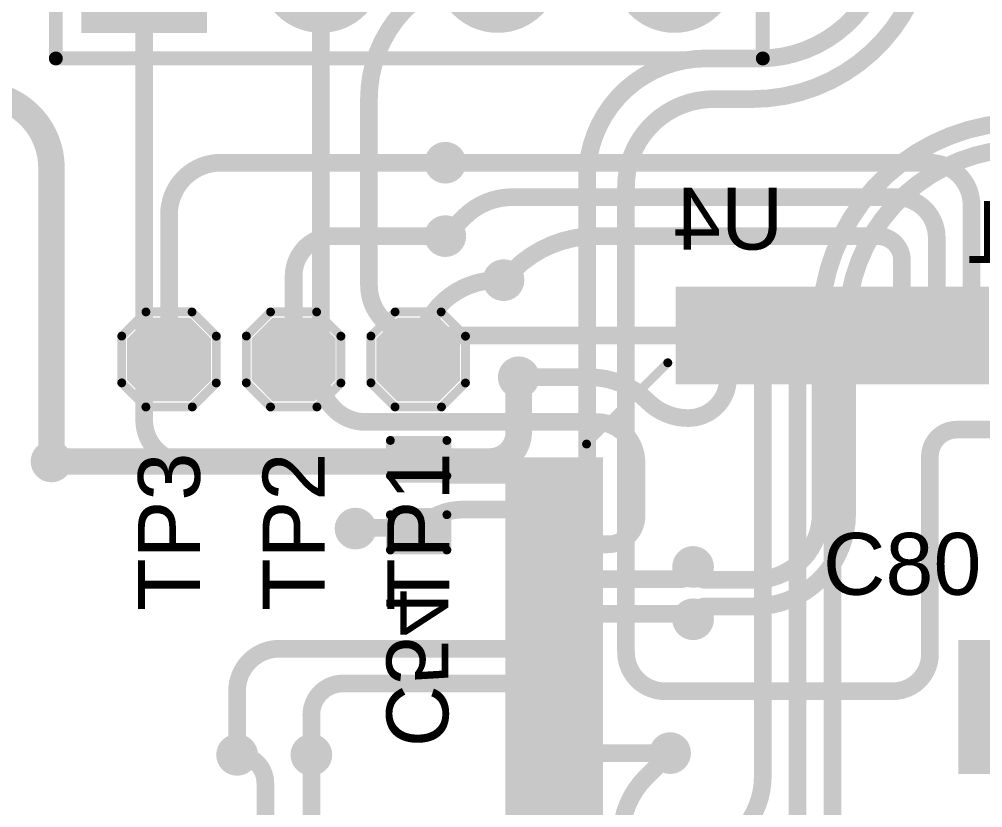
# Model space of a CAD drawing. Header units: inches. Extents: x 0 to 280, y 0 to 81.
# Drawn here: x 111.35 to 125.19, y 58.02 to 69.35 of the extents above; entities that cross this region are included whole.
import ezdxf

# ---------------------------------------------------------------- set-up
doc = ezdxf.new("R2010")
doc.units = ezdxf.units.IN
for name, color, linetype in [('Bottom Layer', 5, 'Continuous'), ('Bottom Overlay', 54, 'Continuous'), ('Bottom Paste', 16, 'Continuous'), ('Bottom Solder', 6, 'Continuous'), ('Multi-Layer', 9, 'Continuous'), ('Pad Holes', 156, 'Continuous'), ('Top Layer', 1, 'Continuous'), ('Top Overlay', 2, 'Continuous'), ('Top Paste', 8, 'Continuous'), ('Top Solder', 216, 'Continuous'), ('Via Holes', 16, 'Continuous')]:
    doc.layers.add(name, color=color, linetype=linetype)
doc.styles.add('Arial', font='', dxfattribs={"height": 0.2})
doc.styles.get('Arial').set_extended_font_data('Arial')

# ---------------------------------------------------------------- blocks, each defined once
blk = doc.blocks.new('64_LQFP__10_10__B_1')
at = {"layer": 'Bottom Layer'}
for points in [[(5.15, 0.9), (6.35, 0.9), (6.35, 0.6), (5.15, 0.6)], [(5.15, 0.4), (6.35, 0.4), (6.35, 0.1), (5.15, 0.1)], [(5.15, -0.1), (6.35, -0.1), (6.35, -0.4), (5.15, -0.4)], [(5.15, -0.6), (6.35, -0.6), (6.35, -0.9), (5.15, -0.9)], [(5.15, -1.1), (6.35, -1.1), (6.35, -1.4), (5.15, -1.4)], [(5.15, -1.6), (6.35, -1.6), (6.35, -1.9), (5.15, -1.9)], [(5.15, -2.1), (6.35, -2.1), (6.35, -2.4), (5.15, -2.4)], [(5.15, -2.6), (6.35, -2.6), (6.35, -2.9), (5.15, -2.9)], [(5.15, -3.1), (6.35, -3.1), (6.35, -3.4), (5.15, -3.4)], [(5.15, -3.6), (6.35, -3.6), (6.35, -3.9), (5.15, -3.9)], [(-0.4, -6.35), (-0.4, -5.15), (-0.1, -5.15), (-0.1, -6.35)], [(0.1, -6.35), (0.1, -5.15), (0.4, -5.15), (0.4, -6.35)], [(0.6, -6.35), (0.6, -5.15), (0.9, -5.15), (0.9, -6.35)], [(1.1, -6.35), (1.1, -5.15), (1.4, -5.15), (1.4, -6.35)], [(1.6, -6.35), (1.6, -5.15), (1.9, -5.15), (1.9, -6.35)], [(2.1, -6.35), (2.1, -5.15), (2.4, -5.15), (2.4, -6.35)], [(2.6, -6.35), (2.6, -5.15), (2.9, -5.15), (2.9, -6.35)], [(3.1, -6.35), (3.1, -5.15), (3.4, -5.15), (3.4, -6.35)], [(3.6, -6.35), (3.6, -5.15), (3.9, -5.15), (3.9, -6.35)]]:
    blk.add_hatch(color=5, dxfattribs=at).paths.add_polyline_path(points)
at = {"layer": 'Bottom Paste'}
for points in [[(5.15, 0.9), (6.35, 0.9), (6.35, 0.6), (5.15, 0.6)], [(5.15, 0.4), (6.35, 0.4), (6.35, 0.1), (5.15, 0.1)], [(5.15, -0.1), (6.35, -0.1), (6.35, -0.4), (5.15, -0.4)], [(5.15, -0.6), (6.35, -0.6), (6.35, -0.9), (5.15, -0.9)], [(5.15, -1.1), (6.35, -1.1), (6.35, -1.4), (5.15, -1.4)], [(5.15, -1.6), (6.35, -1.6), (6.35, -1.9), (5.15, -1.9)], [(5.15, -2.1), (6.35, -2.1), (6.35, -2.4), (5.15, -2.4)], [(5.15, -2.6), (6.35, -2.6), (6.35, -2.9), (5.15, -2.9)], [(5.15, -3.1), (6.35, -3.1), (6.35, -3.4), (5.15, -3.4)], [(5.15, -3.6), (6.35, -3.6), (6.35, -3.9), (5.15, -3.9)], [(-0.4, -6.35), (-0.4, -5.15), (-0.1, -5.15), (-0.1, -6.35)], [(0.1, -6.35), (0.1, -5.15), (0.4, -5.15), (0.4, -6.35)], [(0.6, -6.35), (0.6, -5.15), (0.9, -5.15), (0.9, -6.35)], [(1.1, -6.35), (1.1, -5.15), (1.4, -5.15), (1.4, -6.35)], [(1.6, -6.35), (1.6, -5.15), (1.9, -5.15), (1.9, -6.35)], [(2.1, -6.35), (2.1, -5.15), (2.4, -5.15), (2.4, -6.35)], [(2.6, -6.35), (2.6, -5.15), (2.9, -5.15), (2.9, -6.35)], [(3.1, -6.35), (3.1, -5.15), (3.4, -5.15), (3.4, -6.35)], [(3.6, -6.35), (3.6, -5.15), (3.9, -5.15), (3.9, -6.35)]]:
    blk.add_hatch(color=16, dxfattribs=at).paths.add_polyline_path(points)
at = {"layer": 'Bottom Solder'}
for points in [[(5.048, 1.502), (6.452, 1.502), (6.452, 0.998), (5.048, 0.998)], [(5.048, 1.002), (6.452, 1.002), (6.452, 0.498), (5.048, 0.498)], [(5.048, 0.502), (6.452, 0.502), (6.452, -0.002), (5.048, -0.002)], [(5.048, 0.002), (6.452, 0.002), (6.452, -0.502), (5.048, -0.502)], [(5.048, -0.498), (6.452, -0.498), (6.452, -1.002), (5.048, -1.002)], [(5.048, -0.998), (6.452, -0.998), (6.452, -1.502), (5.048, -1.502)], [(5.048, -1.498), (6.452, -1.498), (6.452, -2.002), (5.048, -2.002)], [(5.048, -1.998), (6.452, -1.998), (6.452, -2.502), (5.048, -2.502)], [(5.048, -2.498), (6.452, -2.498), (6.452, -3.002), (5.048, -3.002)], [(5.048, -2.998), (6.452, -2.998), (6.452, -3.502), (5.048, -3.502)], [(5.048, -3.498), (6.452, -3.498), (6.452, -4.002), (5.048, -4.002)], [(-0.502, -6.452), (-0.502, -5.048), (0.002, -5.048), (0.002, -6.452)], [(-0.002, -6.452), (-0.002, -5.048), (0.502, -5.048), (0.502, -6.452)], [(0.498, -6.452), (0.498, -5.048), (1.002, -5.048), (1.002, -6.452)], [(0.998, -6.452), (0.998, -5.048), (1.502, -5.048), (1.502, -6.452)], [(1.498, -6.452), (1.498, -5.048), (2.002, -5.048), (2.002, -6.452)], [(1.998, -6.452), (1.998, -5.048), (2.502, -5.048), (2.502, -6.452)], [(2.498, -6.452), (2.498, -5.048), (3.002, -5.048), (3.002, -6.452)], [(2.998, -6.452), (2.998, -5.048), (3.502, -5.048), (3.502, -6.452)], [(3.498, -6.452), (3.498, -5.048), (4.002, -5.048), (4.002, -6.452)]]:
    blk.add_hatch(color=6, dxfattribs=at).paths.add_polyline_path(points)
at = {"layer": 'Bottom Overlay', "const_width": 0.127}
blk.add_lwpolyline([(5.283, -4.191), (4.115, -5.359)], dxfattribs=at)
at = {"layer": 'Bottom Overlay', "const_width": 0.0635}
for points in [[(5.251, -4.191, 1), (5.315, -4.191, 1)], [(4.083, -5.359, 1), (4.147, -5.359, 1)]]:
    blk.add_lwpolyline(points, format="xyb", close=True, dxfattribs=at)
blk = doc.blocks.new('T____________0_5___2')
at = {"layer": 'Top Layer'}
blk.add_hatch(color=1, dxfattribs=at).paths.add_polyline_path([(0.25, 0.5), (-0.25, 0.5), (-0.5, 0.25), (-0.5, -0.25), (-0.25, -0.5), (0.25, -0.5), (0.5, -0.25), (0.5, 0.25)])
at = {"layer": 'Top Paste'}
blk.add_hatch(color=8, dxfattribs=at).paths.add_polyline_path([(0.25, 0.5), (-0.25, 0.5), (-0.5, 0.25), (-0.5, -0.25), (-0.25, -0.5), (0.25, -0.5), (0.5, -0.25), (0.5, 0.25)])
at = {"layer": 'Top Solder'}
blk.add_hatch(color=216, dxfattribs=at).paths.add_polyline_path([(0.301, 0.602), (-0.301, 0.602), (-0.602, 0.301), (-0.602, -0.301), (-0.301, -0.602), (0.301, -0.602), (0.602, -0.301), (0.602, 0.301)])
at = {"layer": 'Top Overlay', "const_width": 0.127}
for points in [[(-0.336, 0.68), (-0.682, 0.333)], [(-0.336, 0.68), (0.336, 0.68)], [(0.336, 0.68), (0.684, 0.332)], [(-0.682, 0.333), (-0.682, -0.334)], [(0.684, 0.332), (0.684, -0.33)], [(-0.682, -0.334), (-0.337, -0.679)], [(0.684, -0.33), (0.335, -0.679)], [(-0.337, -0.679), (0.335, -0.679)]]:
    blk.add_lwpolyline(points, dxfattribs=at)
at = {"layer": 'Top Overlay', "const_width": 0.0635}
for points in [[(-0.367, 0.68, 1), (-0.304, 0.68, 1)], [(-0.367, 0.68, 1), (-0.304, 0.68, 1)], [(0.305, 0.68, 1), (0.368, 0.68, 1)], [(0.305, 0.68, 1), (0.368, 0.68, 1)], [(-0.714, 0.333, 1), (-0.65, 0.333, 1)], [(-0.714, 0.333, 1), (-0.65, 0.333, 1)], [(0.652, 0.332, 1), (0.715, 0.332, 1)], [(0.652, 0.332, 1), (0.715, 0.332, 1)], [(-0.714, -0.334, 1), (-0.65, -0.334, 1)], [(-0.714, -0.334, 1), (-0.65, -0.334, 1)], [(0.652, -0.33, 1), (0.715, -0.33, 1)], [(0.652, -0.33, 1), (0.715, -0.33, 1)], [(-0.369, -0.679, 1), (-0.306, -0.679, 1)], [(-0.369, -0.679, 1), (-0.306, -0.679, 1)], [(0.303, -0.679, 1), (0.367, -0.679, 1)], [(0.303, -0.679, 1), (0.367, -0.679, 1)]]:
    blk.add_lwpolyline(points, format="xyb", close=True, dxfattribs=at)
blk = doc.blocks.new('T____________0_5___3')
at = {"layer": 'Top Layer'}
blk.add_hatch(color=1, dxfattribs=at).paths.add_polyline_path([(0.25, 0.5), (-0.25, 0.5), (-0.5, 0.25), (-0.5, -0.25), (-0.25, -0.5), (0.25, -0.5), (0.5, -0.25), (0.5, 0.25)])
at = {"layer": 'Top Paste'}
blk.add_hatch(color=8, dxfattribs=at).paths.add_polyline_path([(0.25, 0.5), (-0.25, 0.5), (-0.5, 0.25), (-0.5, -0.25), (-0.25, -0.5), (0.25, -0.5), (0.5, -0.25), (0.5, 0.25)])
at = {"layer": 'Top Solder'}
blk.add_hatch(color=216, dxfattribs=at).paths.add_polyline_path([(0.301, 0.602), (-0.301, 0.602), (-0.602, 0.301), (-0.602, -0.301), (-0.301, -0.602), (0.301, -0.602), (0.602, -0.301), (0.602, 0.301)])
at = {"layer": 'Top Overlay', "const_width": 0.127}
for points in [[(-0.336, 0.68), (-0.682, 0.333)], [(-0.336, 0.68), (0.336, 0.68)], [(0.336, 0.68), (0.684, 0.332)], [(-0.682, 0.333), (-0.682, -0.334)], [(0.684, 0.332), (0.684, -0.33)], [(-0.682, -0.334), (-0.337, -0.679)], [(0.684, -0.33), (0.335, -0.679)], [(-0.337, -0.679), (0.335, -0.679)]]:
    blk.add_lwpolyline(points, dxfattribs=at)
at = {"layer": 'Top Overlay', "const_width": 0.0635}
for points in [[(-0.367, 0.68, 1), (-0.304, 0.68, 1)], [(-0.367, 0.68, 1), (-0.304, 0.68, 1)], [(0.305, 0.68, 1), (0.368, 0.68, 1)], [(0.305, 0.68, 1), (0.368, 0.68, 1)], [(-0.714, 0.333, 1), (-0.65, 0.333, 1)], [(-0.714, 0.333, 1), (-0.65, 0.333, 1)], [(0.652, 0.332, 1), (0.715, 0.332, 1)], [(0.652, 0.332, 1), (0.715, 0.332, 1)], [(-0.714, -0.334, 1), (-0.65, -0.334, 1)], [(-0.714, -0.334, 1), (-0.65, -0.334, 1)], [(0.652, -0.33, 1), (0.715, -0.33, 1)], [(0.652, -0.33, 1), (0.715, -0.33, 1)], [(-0.369, -0.679, 1), (-0.306, -0.679, 1)], [(-0.369, -0.679, 1), (-0.306, -0.679, 1)], [(0.303, -0.679, 1), (0.367, -0.679, 1)], [(0.303, -0.679, 1), (0.367, -0.679, 1)]]:
    blk.add_lwpolyline(points, format="xyb", close=True, dxfattribs=at)
blk = doc.blocks.new('T____________0_5___4')
at = {"layer": 'Top Layer'}
blk.add_hatch(color=1, dxfattribs=at).paths.add_polyline_path([(0.25, 0.5), (-0.25, 0.5), (-0.5, 0.25), (-0.5, -0.25), (-0.25, -0.5), (0.25, -0.5), (0.5, -0.25), (0.5, 0.25)])
at = {"layer": 'Top Paste'}
blk.add_hatch(color=8, dxfattribs=at).paths.add_polyline_path([(0.25, 0.5), (-0.25, 0.5), (-0.5, 0.25), (-0.5, -0.25), (-0.25, -0.5), (0.25, -0.5), (0.5, -0.25), (0.5, 0.25)])
at = {"layer": 'Top Solder'}
blk.add_hatch(color=216, dxfattribs=at).paths.add_polyline_path([(0.301, 0.602), (-0.301, 0.602), (-0.602, 0.301), (-0.602, -0.301), (-0.301, -0.602), (0.301, -0.602), (0.602, -0.301), (0.602, 0.301)])
at = {"layer": 'Top Overlay', "const_width": 0.127}
for points in [[(-0.336, 0.68), (-0.682, 0.333)], [(-0.336, 0.68), (0.336, 0.68)], [(0.336, 0.68), (0.684, 0.332)], [(-0.682, 0.333), (-0.682, -0.334)], [(0.684, 0.332), (0.684, -0.33)], [(-0.682, -0.334), (-0.337, -0.679)], [(0.684, -0.33), (0.335, -0.679)], [(-0.337, -0.679), (0.335, -0.679)]]:
    blk.add_lwpolyline(points, dxfattribs=at)
at = {"layer": 'Top Overlay', "const_width": 0.0635}
for points in [[(-0.367, 0.68, 1), (-0.304, 0.68, 1)], [(-0.367, 0.68, 1), (-0.304, 0.68, 1)], [(0.305, 0.68, 1), (0.368, 0.68, 1)], [(0.305, 0.68, 1), (0.368, 0.68, 1)], [(-0.714, 0.333, 1), (-0.65, 0.333, 1)], [(-0.714, 0.333, 1), (-0.65, 0.333, 1)], [(0.652, 0.332, 1), (0.715, 0.332, 1)], [(0.652, 0.332, 1), (0.715, 0.332, 1)], [(-0.714, -0.334, 1), (-0.65, -0.334, 1)], [(-0.714, -0.334, 1), (-0.65, -0.334, 1)], [(0.652, -0.33, 1), (0.715, -0.33, 1)], [(0.652, -0.33, 1), (0.715, -0.33, 1)], [(-0.369, -0.679, 1), (-0.306, -0.679, 1)], [(-0.369, -0.679, 1), (-0.306, -0.679, 1)], [(0.303, -0.679, 1), (0.367, -0.679, 1)], [(0.303, -0.679, 1), (0.367, -0.679, 1)]]:
    blk.add_lwpolyline(points, format="xyb", close=True, dxfattribs=at)
blk = doc.blocks.new('B3U_1000P_46')
at = {"layer": 'Top Layer'}
for points in [[(-2.11, 0.86), (-1.29, 0.86), (-1.29, -0.86), (-2.11, -0.86)], [(1.29, 0.86), (2.11, 0.86), (2.11, -0.86), (1.29, -0.86)]]:
    blk.add_hatch(color=1, dxfattribs=at).paths.add_polyline_path(points)
at = {"layer": 'Top Paste'}
for points in [[(-2.11, 0.86), (-1.29, 0.86), (-1.29, -0.86), (-2.11, -0.86)], [(1.29, 0.86), (2.11, 0.86), (2.11, -0.86), (1.29, -0.86)]]:
    blk.add_hatch(color=8, dxfattribs=at).paths.add_polyline_path(points)
at = {"layer": 'Top Solder'}
for points in [[(-2.212, 0.962), (-1.188, 0.962), (-1.188, -0.962), (-2.212, -0.962)], [(1.188, 0.962), (2.212, 0.962), (2.212, -0.962), (1.188, -0.962)]]:
    blk.add_hatch(color=216, dxfattribs=at).paths.add_polyline_path(points)
at = {"layer": 'Top Overlay', "const_width": 0.127}
for points in [[(-1.575, 1.016), (-1.575, 1.295)], [(-1.575, 1.295), (1.575, 1.295)], [(1.575, 1.016), (1.575, 1.295)], [(-1.575, -1.295), (-1.575, -1.016)], [(1.575, -1.295), (1.575, -1.016)], [(-1.575, -1.295), (1.575, -1.295)]]:
    blk.add_lwpolyline(points, dxfattribs=at)
at = {"layer": 'Top Overlay'}
for points, const_width in [([(-1.607, 1.295, 1), (-1.543, 1.295, 1)], 0.0635), ([(-1.607, 1.295, 1), (-1.543, 1.295, 1)], 0.0635), ([(1.543, 1.295, 1), (1.607, 1.295, 1)], 0.0635), ([(1.543, 1.295, 1), (1.607, 1.295, 1)], 0.0635), ([(-1.607, 1.016, 1), (-1.543, 1.016, 1)], 0.0635), ([(1.543, 1.016, 1), (1.607, 1.016, 1)], 0.0635), ([(0.641, 0, 1), (-0.641, 0, 1)], 0.254), ([(-0.705, 0, 1), (-0.578, 0, 1)], 0.127), ([(0.578, 0, 1), (0.705, 0, 1)], 0.127), ([(-1.607, -1.016, 1), (-1.543, -1.016, 1)], 0.0635), ([(1.543, -1.016, 1), (1.607, -1.016, 1)], 0.0635), ([(-1.607, -1.295, 1), (-1.543, -1.295, 1)], 0.0635), ([(-1.607, -1.295, 1), (-1.543, -1.295, 1)], 0.0635), ([(1.543, -1.295, 1), (1.607, -1.295, 1)], 0.0635), ([(1.543, -1.295, 1), (1.607, -1.295, 1)], 0.0635)]:
    blk.add_lwpolyline(points, format="xyb", close=True, dxfattribs=dict(at, const_width=const_width))
blk = doc.blocks.new('HDR1X4__115')
at = {"layer": 'Bottom Layer'}
blk.add_hatch(color=5, dxfattribs=at).paths.add_polyline_path([(-0.8, 0.8), (0.8, 0.8), (0.8, -0.8), (-0.8, -0.8)])
h = blk.add_hatch(color=5, dxfattribs=at)
edge = h.paths.add_edge_path()
edge.add_arc((2.54, 0), 0.8, 0, 360)
h = blk.add_hatch(color=5, dxfattribs=at)
edge = h.paths.add_edge_path()
edge.add_arc((5.08, 0), 0.8, 0, 360)
h = blk.add_hatch(color=5, dxfattribs=at)
edge = h.paths.add_edge_path()
edge.add_arc((7.62, 0), 0.8, 0, 360)
at = {"layer": 'Bottom Solder'}
blk.add_hatch(color=6, dxfattribs=at).paths.add_polyline_path([(-0.902, 0.902), (0.902, 0.902), (0.902, -0.902), (-0.902, -0.902)])
h = blk.add_hatch(color=6, dxfattribs=at)
edge = h.paths.add_edge_path()
edge.add_arc((2.54, 0), 0.902, 0, 360)
h = blk.add_hatch(color=6, dxfattribs=at)
edge = h.paths.add_edge_path()
edge.add_arc((5.08, 0), 0.902, 0, 360)
h = blk.add_hatch(color=6, dxfattribs=at)
edge = h.paths.add_edge_path()
edge.add_arc((7.62, 0), 0.902, 0, 360)
at = {"layer": 'Multi-Layer'}
blk.add_hatch(color=9, dxfattribs=at).paths.add_polyline_path([(-0.8, 0.8), (0.8, 0.8), (0.8, -0.8), (-0.8, -0.8)])
h = blk.add_hatch(color=9, dxfattribs=at)
edge = h.paths.add_edge_path()
edge.add_arc((2.54, 0), 0.8, 0, 360)
h = blk.add_hatch(color=9, dxfattribs=at)
edge = h.paths.add_edge_path()
edge.add_arc((5.08, 0), 0.8, 0, 360)
h = blk.add_hatch(color=9, dxfattribs=at)
edge = h.paths.add_edge_path()
edge.add_arc((7.62, 0), 0.8, 0, 360)
at = {"layer": 'Pad Holes'}
h = blk.add_hatch(color=7, dxfattribs=at)
edge = h.paths.add_edge_path()
edge.add_arc((0, 0), 0.475, 0, 360)
h = blk.add_hatch(color=7, dxfattribs=at)
edge = h.paths.add_edge_path()
edge.add_arc((2.54, 0), 0.475, 0, 360)
h = blk.add_hatch(color=7, dxfattribs=at)
edge = h.paths.add_edge_path()
edge.add_arc((5.08, 0), 0.475, 0, 360)
h = blk.add_hatch(color=7, dxfattribs=at)
edge = h.paths.add_edge_path()
edge.add_arc((7.62, 0), 0.475, 0, 360)
at = {"layer": 'Top Layer'}
blk.add_hatch(color=1, dxfattribs=at).paths.add_polyline_path([(-0.8, 0.8), (0.8, 0.8), (0.8, -0.8), (-0.8, -0.8)])
h = blk.add_hatch(color=1, dxfattribs=at)
edge = h.paths.add_edge_path()
edge.add_arc((2.54, 0), 0.8, 0, 360)
h = blk.add_hatch(color=1, dxfattribs=at)
edge = h.paths.add_edge_path()
edge.add_arc((5.08, 0), 0.8, 0, 360)
h = blk.add_hatch(color=1, dxfattribs=at)
edge = h.paths.add_edge_path()
edge.add_arc((7.62, 0), 0.8, 0, 360)
at = {"layer": 'Top Solder'}
blk.add_hatch(color=216, dxfattribs=at).paths.add_polyline_path([(-0.902, 0.902), (0.902, 0.902), (0.902, -0.902), (-0.902, -0.902)])
h = blk.add_hatch(color=216, dxfattribs=at)
edge = h.paths.add_edge_path()
edge.add_arc((2.54, 0), 0.902, 0, 360)
h = blk.add_hatch(color=216, dxfattribs=at)
edge = h.paths.add_edge_path()
edge.add_arc((5.08, 0), 0.902, 0, 360)
h = blk.add_hatch(color=216, dxfattribs=at)
edge = h.paths.add_edge_path()
edge.add_arc((7.62, 0), 0.902, 0, 360)
at = {"layer": 'Top Overlay', "const_width": 0.2}
for points in [[(-1.27, 1.27), (8.89, 1.27)], [(-1.27, -1.27), (-1.27, 1.27)], [(8.89, -1.27), (8.89, 1.27)], [(-1.27, -1.27), (8.89, -1.27)]]:
    blk.add_lwpolyline(points, dxfattribs=at)
at = {"layer": 'Top Overlay', "const_width": 0.1}
for points in [[(-1.32, 1.27, 1), (-1.22, 1.27, 1)], [(-1.32, 1.27, 1), (-1.22, 1.27, 1)], [(8.84, 1.27, 1), (8.94, 1.27, 1)], [(8.84, 1.27, 1), (8.94, 1.27, 1)], [(-1.32, -1.27, 1), (-1.22, -1.27, 1)], [(-1.32, -1.27, 1), (-1.22, -1.27, 1)], [(8.84, -1.27, 1), (8.94, -1.27, 1)], [(8.84, -1.27, 1), (8.94, -1.27, 1)]]:
    blk.add_lwpolyline(points, format="xyb", close=True, dxfattribs=at)
blk = doc.blocks.new('____0402_B_123')
at = {"layer": 'Bottom Layer'}
for points in [[(-0.241, 0.318), (-0.241, -0.318), (-0.699, -0.318), (-0.699, 0.318)], [(0.699, 0.318), (0.699, -0.318), (0.241, -0.318), (0.241, 0.318)]]:
    blk.add_hatch(color=5, dxfattribs=at).paths.add_polyline_path(points)
at = {"layer": 'Bottom Paste'}
for points in [[(-0.241, 0.318), (-0.241, -0.318), (-0.699, -0.318), (-0.699, 0.318)], [(0.699, 0.318), (0.699, -0.318), (0.241, -0.318), (0.241, 0.318)]]:
    blk.add_hatch(color=16, dxfattribs=at).paths.add_polyline_path(points)
at = {"layer": 'Bottom Solder'}
for points in [[(-0.181, 0.377), (-0.181, -0.377), (-0.758, -0.377), (-0.758, 0.377)], [(0.758, 0.377), (0.758, -0.377), (0.181, -0.377), (0.181, 0.377)]]:
    blk.add_hatch(color=6, dxfattribs=at).paths.add_polyline_path(points)
at = {"layer": 'Bottom Overlay', "const_width": 0.127}
for points in [[(-0.787, -0.406), (-0.787, 0.406)], [(-0.279, 0.406), (-0.787, 0.406)], [(0.787, 0.406), (0.279, 0.406)], [(0.787, -0.406), (0.787, 0.406)], [(-0.279, -0.406), (-0.787, -0.406)], [(0.787, -0.406), (0.279, -0.406)]]:
    blk.add_lwpolyline(points, dxfattribs=at)
at = {"layer": 'Bottom Overlay', "const_width": 0.0635}
for points in [[(-0.819, 0.406, 1), (-0.756, 0.406, 1)], [(-0.819, 0.406, 1), (-0.756, 0.406, 1)], [(-0.311, 0.406, 1), (-0.248, 0.406, 1)], [(0.248, 0.406, 1), (0.311, 0.406, 1)], [(0.756, 0.406, 1), (0.819, 0.406, 1)], [(0.756, 0.406, 1), (0.819, 0.406, 1)], [(-0.819, -0.406, 1), (-0.756, -0.406, 1)], [(-0.819, -0.406, 1), (-0.756, -0.406, 1)], [(-0.311, -0.406, 1), (-0.248, -0.406, 1)], [(0.248, -0.406, 1), (0.311, -0.406, 1)], [(0.756, -0.406, 1), (0.819, -0.406, 1)], [(0.756, -0.406, 1), (0.819, -0.406, 1)]]:
    blk.add_lwpolyline(points, format="xyb", close=True, dxfattribs=at)

msp = doc.modelspace()

# ---------------------------------------------------------------- hatches: boundary and pattern name
at = {"layer": 'Bottom Layer'}
h = msp.add_hatch(color=5, dxfattribs=at)
edge = h.paths.add_edge_path()
edge.add_arc((117.47, 67.285), 0.3, 0, 360)
h = msp.add_hatch(color=5, dxfattribs=at)
edge = h.paths.add_edge_path()
edge.add_arc((117.47, 66.23), 0.3, 0, 360)
h = msp.add_hatch(color=5, dxfattribs=at)
edge = h.paths.add_edge_path()
edge.add_arc((118.307, 65.597), 0.3, 0, 360)
h = msp.add_hatch(color=5, dxfattribs=at)
edge = h.paths.add_edge_path()
edge.add_arc((118.525, 64.201), 0.3, 0, 360)
h = msp.add_hatch(color=5, dxfattribs=at)
edge = h.paths.add_edge_path()
edge.add_arc((111.811, 62.992), 0.3, 0, 360)
h = msp.add_hatch(color=5, dxfattribs=at)
edge = h.paths.add_edge_path()
edge.add_arc((116.18, 62.027), 0.3, 0, 360)
h = msp.add_hatch(color=5, dxfattribs=at)
edge = h.paths.add_edge_path()
edge.add_arc((121.031, 61.476), 0.3, 0, 360)
h = msp.add_hatch(color=5, dxfattribs=at)
edge = h.paths.add_edge_path()
edge.add_arc((121.031, 60.724), 0.3, 0, 360)
h = msp.add_hatch(color=5, dxfattribs=at)
edge = h.paths.add_edge_path()
edge.add_arc((114.478, 58.776), 0.3, 0, 360)
h = msp.add_hatch(color=5, dxfattribs=at)
edge = h.paths.add_edge_path()
edge.add_arc((115.545, 58.776), 0.3, 0, 360)
h = msp.add_hatch(color=5, dxfattribs=at)
edge = h.paths.add_edge_path()
edge.add_arc((120.701, 58.801), 0.3, 0, 360)
at = {"layer": 'Top Layer'}
h = msp.add_hatch(color=1, dxfattribs=at)
edge = h.paths.add_edge_path()
edge.add_arc((117.47, 67.285), 0.3, 0, 360)
h = msp.add_hatch(color=1, dxfattribs=at)
edge = h.paths.add_edge_path()
edge.add_arc((117.47, 66.23), 0.3, 0, 360)
h = msp.add_hatch(color=1, dxfattribs=at)
edge = h.paths.add_edge_path()
edge.add_arc((118.307, 65.597), 0.3, 0, 360)
h = msp.add_hatch(color=1, dxfattribs=at)
edge = h.paths.add_edge_path()
edge.add_arc((118.525, 64.201), 0.3, 0, 360)
h = msp.add_hatch(color=1, dxfattribs=at)
edge = h.paths.add_edge_path()
edge.add_arc((111.811, 62.992), 0.3, 0, 360)
h = msp.add_hatch(color=1, dxfattribs=at)
edge = h.paths.add_edge_path()
edge.add_arc((116.18, 62.027), 0.3, 0, 360)
h = msp.add_hatch(color=1, dxfattribs=at)
edge = h.paths.add_edge_path()
edge.add_arc((121.031, 61.476), 0.3, 0, 360)
h = msp.add_hatch(color=1, dxfattribs=at)
edge = h.paths.add_edge_path()
edge.add_arc((121.031, 60.724), 0.3, 0, 360)
h = msp.add_hatch(color=1, dxfattribs=at)
edge = h.paths.add_edge_path()
edge.add_arc((114.478, 58.776), 0.3, 0, 360)
h = msp.add_hatch(color=1, dxfattribs=at)
edge = h.paths.add_edge_path()
edge.add_arc((115.545, 58.776), 0.3, 0, 360)
h = msp.add_hatch(color=1, dxfattribs=at)
edge = h.paths.add_edge_path()
edge.add_arc((120.701, 58.801), 0.3, 0, 360)
at = {"layer": 'Via Holes'}
h = msp.add_hatch(color=7, dxfattribs=at)
edge = h.paths.add_edge_path()
edge.add_arc((117.47, 67.285), 0.15, 0, 360)
h = msp.add_hatch(color=7, dxfattribs=at)
edge = h.paths.add_edge_path()
edge.add_arc((117.47, 66.23), 0.15, 0, 360)
h = msp.add_hatch(color=7, dxfattribs=at)
edge = h.paths.add_edge_path()
edge.add_arc((118.307, 65.597), 0.15, 0, 360)
h = msp.add_hatch(color=7, dxfattribs=at)
edge = h.paths.add_edge_path()
edge.add_arc((118.525, 64.201), 0.15, 0, 360)
h = msp.add_hatch(color=7, dxfattribs=at)
edge = h.paths.add_edge_path()
edge.add_arc((111.811, 62.992), 0.15, 0, 360)
h = msp.add_hatch(color=7, dxfattribs=at)
edge = h.paths.add_edge_path()
edge.add_arc((116.18, 62.027), 0.15, 0, 360)
h = msp.add_hatch(color=7, dxfattribs=at)
edge = h.paths.add_edge_path()
edge.add_arc((121.031, 61.476), 0.15, 0, 360)
h = msp.add_hatch(color=7, dxfattribs=at)
edge = h.paths.add_edge_path()
edge.add_arc((121.031, 60.724), 0.15, 0, 360)
h = msp.add_hatch(color=7, dxfattribs=at)
edge = h.paths.add_edge_path()
edge.add_arc((114.478, 58.776), 0.15, 0, 360)
h = msp.add_hatch(color=7, dxfattribs=at)
edge = h.paths.add_edge_path()
edge.add_arc((115.545, 58.776), 0.15, 0, 360)
h = msp.add_hatch(color=7, dxfattribs=at)
edge = h.paths.add_edge_path()
edge.add_arc((120.701, 58.801), 0.15, 0, 360)

# ---------------------------------------------------------------- linework, layer by layer
at = {"layer": 'Bottom Layer'}
for points, const_width in [([(113.143, 63.586), (113.143, 70.053)], 0.254), ([(115.683, 64.201), (115.683, 70.053)], 0.254), ([(116.373, 65.528), (116.373, 68.203)], 0.254), ([(111.811, 62.992), (111.811, 67.208)], 0.381), ([(117.47, 67.285), (124.421, 67.285)], 0.254), ([(118.433, 66.79), (123.948, 66.79)], 0.254), ([(125.033, 64.801), (125.033, 66.673)], 0.254), ([(117.47, 66.23), (117.744, 66.505)], 0.254), ([(119.633, 66.23), (123.683, 66.23)], 0.254), ([(124.533, 64.801), (124.533, 66.205)], 0.254), ([(124.033, 64.801), (124.033, 65.881)], 0.254), ([(118.307, 65.597), (118.452, 65.741)], 0.254), ([(117.1, 64.801), (120.763, 64.801)], 0.254), ([(120.763, 64.801), (120.898, 64.801)], 0.254), ([(120.898, 64.801), (121.033, 64.801)], 0.254), ([(121.533, 64.186), (121.533, 64.801)], 0.254), ([(122.033, 58.467), (122.033, 64.801)], 0.254), ([(122.533, 57.301), (122.533, 64.801)], 0.254), ([(123.033, 56.301), (123.033, 64.801)], 0.254), ([(118.525, 64.201), (119.549, 64.201)], 0.254), ([(120.375, 63.859), (120.376, 63.858)], 0.254), ([(120.376, 63.858), (120.377, 63.857)], 0.254), ([(120.962, 63.615), (120.963, 63.615)], 0.254), ([(116.325, 63.559), (119.635, 63.559)], 0.254), ([(113.753, 62.976), (117.087, 62.976)], 0.254), ([(120.218, 62.21), (120.218, 62.976)], 0.254), ([(117.507, 62.801), (119.033, 62.801)], 0.254), ([(117.728, 62.301), (119.033, 62.301)], 0.254), ([(116.18, 62.027), (116.18, 62.036)], 0.254), ([(116.18, 62.036), (117.087, 62.036)], 0.254), ([(119.033, 61.801), (119.81, 61.801)], 0.254), ([(119.033, 61.301), (120.856, 61.301)], 0.254), ([(119.033, 60.801), (120.953, 60.801)], 0.254), ([(115.086, 60.301), (119.033, 60.301)], 0.254), ([(114.478, 58.776), (114.478, 59.693)], 0.254), ([(115.998, 59.801), (119.033, 59.801)], 0.254), ([(115.545, 58.776), (115.545, 59.348)], 0.254), ([(119.033, 58.801), (120.701, 58.801)], 0.254), ([(120.701, 58.801), (120.701, 58.801)], 0.254)]:
    msp.add_lwpolyline(points, dxfattribs=dict(at, const_width=const_width))
for points, const_width in [([(116.373, 68.203, -0.414214), (118.223, 70.053)], 0.254), ([(110.744, 68.275, -0.414214), (111.811, 67.208)], 0.381), ([(124.421, 67.285, -0.414214), (125.033, 66.673)], 0.254), ([(117.744, 66.505, -0.198912), (118.433, 66.79)], 0.254), ([(123.948, 66.79, -0.414214), (124.533, 66.205)], 0.254), ([(118.452, 65.741, -0.198912), (119.633, 66.23)], 0.254), ([(123.683, 66.23, -0.414214), (124.033, 65.881)], 0.254), ([(117.1, 64.801, -0.414214), (116.373, 65.528)], 0.254), ([(116.325, 63.559, -0.414214), (115.683, 64.201)], 0.254), ([(119.549, 64.201, -0.198912), (120.375, 63.859)], 0.254), ([(121.533, 64.186, -0.41373), (120.963, 63.615)], 0.254), ([(120.962, 63.615, -0.198912), (120.377, 63.857)], 0.254), ([(113.753, 62.976, -0.414214), (113.143, 63.586)], 0.254), ([(119.635, 63.559, -0.414214), (120.218, 62.976)], 0.254), ([(117.507, 62.801, -0.198912), (117.087, 62.976)], 0.254), ([(117.087, 62.036, -0.198912), (117.728, 62.301)], 0.254), ([(120.218, 62.21, -0.414214), (119.81, 61.801)], 0.254), ([(121.031, 61.476, -0.414214), (120.856, 61.301)], 0.254), ([(120.953, 60.801, -0.414214), (121.031, 60.724)], 0.254), ([(114.478, 59.693, -0.414214), (115.086, 60.301)], 0.254), ([(115.545, 59.348, -0.414214), (115.998, 59.801)], 0.254), ([(122.033, 58.467, -0.414214), (120.875, 57.309)], 0.254)]:
    msp.add_lwpolyline(points, format="xyb", dxfattribs=dict(at, const_width=const_width))
for points, const_width in [([(116.309, 68.203, 1), (116.436, 68.203, 1)], 0.127), ([(116.309, 68.203, 1), (116.436, 68.203, 1)], 0.127), ([(111.716, 67.208, 1), (111.906, 67.208, 1)], 0.191), ([(111.716, 67.208, 1), (111.906, 67.208, 1)], 0.191), ([(117.406, 67.285, 1), (117.533, 67.285, 1)], 0.127), ([(124.358, 67.285, 1), (124.485, 67.285, 1)], 0.127), ([(124.358, 67.285, 1), (124.485, 67.285, 1)], 0.127), ([(118.369, 66.79, 1), (118.496, 66.79, 1)], 0.127), ([(118.369, 66.79, 1), (118.496, 66.79, 1)], 0.127), ([(123.884, 66.79, 1), (124.011, 66.79, 1)], 0.127), ([(123.884, 66.79, 1), (124.011, 66.79, 1)], 0.127), ([(124.969, 66.673, 1), (125.096, 66.673, 1)], 0.127), ([(124.969, 66.673, 1), (125.096, 66.673, 1)], 0.127), ([(117.681, 66.505, 1), (117.808, 66.505, 1)], 0.127), ([(117.681, 66.505, 1), (117.808, 66.505, 1)], 0.127), ([(117.406, 66.23, 1), (117.533, 66.23, 1)], 0.127), ([(119.569, 66.23, 1), (119.696, 66.23, 1)], 0.127), ([(119.569, 66.23, 1), (119.696, 66.23, 1)], 0.127), ([(123.619, 66.23, 1), (123.746, 66.23, 1)], 0.127), ([(123.619, 66.23, 1), (123.746, 66.23, 1)], 0.127), ([(124.469, 66.205, 1), (124.596, 66.205, 1)], 0.127), ([(124.469, 66.205, 1), (124.596, 66.205, 1)], 0.127), ([(123.969, 65.881, 1), (124.096, 65.881, 1)], 0.127), ([(123.969, 65.881, 1), (124.096, 65.881, 1)], 0.127), ([(118.388, 65.741, 1), (118.515, 65.741, 1)], 0.127), ([(118.388, 65.741, 1), (118.515, 65.741, 1)], 0.127), ([(116.309, 65.528, 1), (116.436, 65.528, 1)], 0.127), ([(116.309, 65.528, 1), (116.436, 65.528, 1)], 0.127), ([(118.244, 65.597, 1), (118.371, 65.597, 1)], 0.127), ([(117.036, 64.801, 1), (117.163, 64.801, 1)], 0.127), ([(117.036, 64.801, 1), (117.163, 64.801, 1)], 0.127), ([(120.699, 64.801, 1), (120.826, 64.801, 1)], 0.127), ([(120.699, 64.801, 1), (120.826, 64.801, 1)], 0.127), ([(120.834, 64.801, 1), (120.961, 64.801, 1)], 0.127), ([(120.834, 64.801, 1), (120.961, 64.801, 1)], 0.127), ([(120.969, 64.801, 1), (121.096, 64.801, 1)], 0.127), ([(121.469, 64.801, 1), (121.596, 64.801, 1)], 0.127), ([(121.969, 64.801, 1), (122.096, 64.801, 1)], 0.127), ([(122.469, 64.801, 1), (122.596, 64.801, 1)], 0.127), ([(122.969, 64.801, 1), (123.096, 64.801, 1)], 0.127), ([(123.969, 64.801, 1), (124.096, 64.801, 1)], 0.127), ([(124.469, 64.801, 1), (124.596, 64.801, 1)], 0.127), ([(124.969, 64.801, 1), (125.096, 64.801, 1)], 0.127), ([(115.619, 64.201, 1), (115.746, 64.201, 1)], 0.127), ([(115.619, 64.201, 1), (115.746, 64.201, 1)], 0.127), ([(118.461, 64.201, 1), (118.588, 64.201, 1)], 0.127), ([(119.486, 64.201, 1), (119.613, 64.201, 1)], 0.127), ([(119.486, 64.201, 1), (119.613, 64.201, 1)], 0.127), ([(121.469, 64.186, 1), (121.596, 64.186, 1)], 0.127), ([(121.469, 64.186, 1), (121.596, 64.186, 1)], 0.127), ([(120.312, 63.859, 1), (120.439, 63.859, 1)], 0.127), ([(120.312, 63.859, 1), (120.439, 63.859, 1)], 0.127), ([(120.313, 63.858, 1), (120.44, 63.858, 1)], 0.127), ([(120.313, 63.858, 1), (120.44, 63.858, 1)], 0.127), ([(120.314, 63.857, 1), (120.441, 63.857, 1)], 0.127), ([(120.314, 63.857, 1), (120.441, 63.857, 1)], 0.127), ([(113.079, 63.586, 1), (113.206, 63.586, 1)], 0.127), ([(113.079, 63.586, 1), (113.206, 63.586, 1)], 0.127), ([(120.898, 63.615, 1), (121.025, 63.615, 1)], 0.127), ([(120.898, 63.615, 1), (121.025, 63.615, 1)], 0.127), ([(120.899, 63.615, 1), (121.026, 63.615, 1)], 0.127), ([(120.899, 63.615, 1), (121.026, 63.615, 1)], 0.127), ([(116.262, 63.559, 1), (116.389, 63.559, 1)], 0.127), ([(116.262, 63.559, 1), (116.389, 63.559, 1)], 0.127), ([(119.571, 63.559, 1), (119.698, 63.559, 1)], 0.127), ([(119.571, 63.559, 1), (119.698, 63.559, 1)], 0.127), ([(111.716, 62.992, 1), (111.906, 62.992, 1)], 0.191), ([(113.69, 62.976, 1), (113.817, 62.976, 1)], 0.127), ([(113.69, 62.976, 1), (113.817, 62.976, 1)], 0.127), ([(117.023, 62.976, 1), (117.15, 62.976, 1)], 0.127), ([(117.023, 62.976, 1), (117.15, 62.976, 1)], 0.127), ([(120.155, 62.976, 1), (120.282, 62.976, 1)], 0.127), ([(120.155, 62.976, 1), (120.282, 62.976, 1)], 0.127), ([(117.444, 62.801, 1), (117.571, 62.801, 1)], 0.127), ([(117.444, 62.801, 1), (117.571, 62.801, 1)], 0.127), ([(118.969, 62.801, 1), (119.096, 62.801, 1)], 0.127), ([(117.664, 62.301, 1), (117.791, 62.301, 1)], 0.127), ([(117.664, 62.301, 1), (117.791, 62.301, 1)], 0.127), ([(118.969, 62.301, 1), (119.096, 62.301, 1)], 0.127), ([(120.155, 62.21, 1), (120.282, 62.21, 1)], 0.127), ([(120.155, 62.21, 1), (120.282, 62.21, 1)], 0.127), ([(116.116, 62.036, 1), (116.243, 62.036, 1)], 0.127), ([(116.116, 62.036, 1), (116.243, 62.036, 1)], 0.127), ([(116.116, 62.027, 1), (116.243, 62.027, 1)], 0.127), ([(117.023, 62.036, 1), (117.15, 62.036, 1)], 0.127), ([(117.023, 62.036, 1), (117.15, 62.036, 1)], 0.127), ([(118.969, 61.801, 1), (119.096, 61.801, 1)], 0.127), ([(119.746, 61.801, 1), (119.873, 61.801, 1)], 0.127), ([(119.746, 61.801, 1), (119.873, 61.801, 1)], 0.127), ([(120.968, 61.476, 1), (121.094, 61.476, 1)], 0.127), ([(118.969, 61.301, 1), (119.096, 61.301, 1)], 0.127), ([(120.793, 61.301, 1), (120.92, 61.301, 1)], 0.127), ([(120.793, 61.301, 1), (120.92, 61.301, 1)], 0.127), ([(118.969, 60.801, 1), (119.096, 60.801, 1)], 0.127), ([(120.89, 60.801, 1), (121.017, 60.801, 1)], 0.127), ([(120.89, 60.801, 1), (121.017, 60.801, 1)], 0.127), ([(120.968, 60.724, 1), (121.094, 60.724, 1)], 0.127), ([(115.023, 60.301, 1), (115.15, 60.301, 1)], 0.127), ([(115.023, 60.301, 1), (115.15, 60.301, 1)], 0.127), ([(118.969, 60.301, 1), (119.096, 60.301, 1)], 0.127), ([(114.414, 59.693, 1), (114.541, 59.693, 1)], 0.127), ([(114.414, 59.693, 1), (114.541, 59.693, 1)], 0.127), ([(115.934, 59.801, 1), (116.061, 59.801, 1)], 0.127), ([(115.934, 59.801, 1), (116.061, 59.801, 1)], 0.127), ([(118.969, 59.801, 1), (119.096, 59.801, 1)], 0.127), ([(115.481, 59.348, 1), (115.608, 59.348, 1)], 0.127), ([(115.481, 59.348, 1), (115.608, 59.348, 1)], 0.127), ([(114.414, 58.776, 1), (114.541, 58.776, 1)], 0.127), ([(115.481, 58.776, 1), (115.608, 58.776, 1)], 0.127), ([(118.969, 58.801, 1), (119.096, 58.801, 1)], 0.127), ([(120.637, 58.801, 1), (120.764, 58.801, 1)], 0.127), ([(120.637, 58.801, 1), (120.764, 58.801, 1)], 0.127), ([(120.637, 58.801, 1), (120.764, 58.801, 1)], 0.127), ([(121.969, 58.467, 1), (122.096, 58.467, 1)], 0.127), ([(121.969, 58.467, 1), (122.096, 58.467, 1)], 0.127)]:
    msp.add_lwpolyline(points, format="xyb", close=True, dxfattribs=dict(at, const_width=const_width))
at = {"layer": 'Top Layer'}
for points, const_width in [([(124.417, 70.739, -0.414214), (121.877, 68.199)], 0.254), ([(123.825, 70.619, -0.414214), (121.989, 68.783)], 0.254), ([(119.507, 67.072, -0.414214), (121.218, 68.783)], 0.254), ([(120.067, 66.938, -0.414214), (121.329, 68.199)], 0.254), ([(122.864, 64.948, -0.414214), (125.785, 67.869)], 0.254), ([(123.245, 64.948, -0.414214), (125.785, 67.488)], 0.254), ([(113.5, 66.54, -0.414214), (114.244, 67.285)], 0.254), ([(115.291, 65.659, -0.414214), (115.862, 66.23)], 0.254), ([(117.081, 64.457, -0.414214), (118.221, 65.597)], 0.254), ([(118.525, 63.407, -0.414214), (118.11, 62.992)], 0.381), ([(124.435, 63.062, -0.414214), (124.821, 63.449)], 0.254), ([(123.245, 62.236, -0.414214), (121.918, 60.909)], 0.254), ([(122.864, 62.236, -0.414214), (121.918, 61.29)], 0.254), ([(121.217, 61.29, -0.414214), (121.031, 61.476)], 0.254), ([(121.031, 60.724, -0.414214), (121.217, 60.909)], 0.254), ([(120.628, 59.69, -0.414214), (120.067, 60.251)], 0.254), ([(124.435, 60.223, -0.414214), (123.901, 59.69)], 0.254), ([(114.478, 58.776, -0.414214), (114.884, 58.369)], 0.254), ([(114.478, 58.776, -0.414214), (114.884, 58.369)], 0.254), ([(119.998, 57.59, -0.198912), (120.357, 58.457)], 0.254)]:
    msp.add_lwpolyline(points, format="xyb", dxfattribs=dict(at, const_width=const_width))
for points, const_width in [([(121.218, 68.783), (121.989, 68.783)], 0.254), ([(121.329, 68.199), (121.877, 68.199)], 0.254), ([(114.244, 67.285), (117.47, 67.285)], 0.254), ([(119.507, 67.072), (119.507, 67.285)], 0.254), ([(119.507, 55.046), (119.507, 67.072)], 0.254), ([(120.067, 60.251), (120.067, 66.938)], 0.254), ([(113.5, 64.457), (113.5, 66.54)], 0.254), ([(115.862, 66.23), (117.47, 66.23)], 0.254), ([(115.291, 64.457), (115.291, 65.659)], 0.254), ([(118.221, 65.597), (118.307, 65.597)], 0.254), ([(122.864, 62.236), (122.864, 64.948)], 0.254), ([(123.245, 62.236), (123.245, 64.948)], 0.254), ([(118.525, 63.407), (118.525, 64.201)], 0.381), ([(124.821, 63.449), (126.533, 63.449)], 0.254), ([(111.811, 62.992), (118.11, 62.992)], 0.381), ([(124.435, 60.223), (124.435, 63.062)], 0.254), ([(121.217, 61.29), (121.918, 61.29)], 0.254), ([(121.217, 60.909), (121.918, 60.909)], 0.254), ([(120.628, 59.69), (123.901, 59.69)], 0.254), ([(115.545, 55.119), (115.545, 58.776)], 0.254), ([(120.357, 58.457), (120.701, 58.801)], 0.254), ([(114.884, 55.232), (114.884, 58.369)], 0.254)]:
    msp.add_lwpolyline(points, dxfattribs=dict(at, const_width=const_width))
for points, const_width in [([(121.154, 68.783, 1), (121.281, 68.783, 1)], 0.127), ([(121.154, 68.783, 1), (121.281, 68.783, 1)], 0.127), ([(121.925, 68.783, 1), (122.052, 68.783, 1)], 0.127), ([(121.925, 68.783, 1), (122.052, 68.783, 1)], 0.127), ([(121.265, 68.199, 1), (121.392, 68.199, 1)], 0.127), ([(121.265, 68.199, 1), (121.392, 68.199, 1)], 0.127), ([(121.813, 68.199, 1), (121.94, 68.199, 1)], 0.127), ([(121.813, 68.199, 1), (121.94, 68.199, 1)], 0.127), ([(114.181, 67.285, 1), (114.308, 67.285, 1)], 0.127), ([(114.181, 67.285, 1), (114.308, 67.285, 1)], 0.127), ([(117.406, 67.285, 1), (117.533, 67.285, 1)], 0.127), ([(119.444, 67.285, 1), (119.57, 67.285, 1)], 0.127), ([(119.444, 67.072, 1), (119.57, 67.072, 1)], 0.127), ([(119.444, 67.072, 1), (119.57, 67.072, 1)], 0.127), ([(119.444, 67.072, 1), (119.57, 67.072, 1)], 0.127), ([(120.004, 66.938, 1), (120.131, 66.938, 1)], 0.127), ([(120.004, 66.938, 1), (120.131, 66.938, 1)], 0.127), ([(113.436, 66.54, 1), (113.563, 66.54, 1)], 0.127), ([(113.436, 66.54, 1), (113.563, 66.54, 1)], 0.127), ([(115.799, 66.23, 1), (115.926, 66.23, 1)], 0.127), ([(115.799, 66.23, 1), (115.926, 66.23, 1)], 0.127), ([(117.406, 66.23, 1), (117.533, 66.23, 1)], 0.127), ([(115.227, 65.659, 1), (115.354, 65.659, 1)], 0.127), ([(115.227, 65.659, 1), (115.354, 65.659, 1)], 0.127), ([(118.157, 65.597, 1), (118.284, 65.597, 1)], 0.127), ([(118.157, 65.597, 1), (118.284, 65.597, 1)], 0.127), ([(118.244, 65.597, 1), (118.371, 65.597, 1)], 0.127), ([(122.8, 64.948, 1), (122.927, 64.948, 1)], 0.127), ([(122.8, 64.948, 1), (122.927, 64.948, 1)], 0.127), ([(123.181, 64.948, 1), (123.308, 64.948, 1)], 0.127), ([(123.181, 64.948, 1), (123.308, 64.948, 1)], 0.127), ([(113.436, 64.457, 1), (113.563, 64.457, 1)], 0.127), ([(115.227, 64.457, 1), (115.354, 64.457, 1)], 0.127), ([(117.018, 64.457, 1), (117.145, 64.457, 1)], 0.127), ([(118.43, 64.201, 1), (118.62, 64.201, 1)], 0.191), ([(118.43, 63.407, 1), (118.62, 63.407, 1)], 0.191), ([(118.43, 63.407, 1), (118.62, 63.407, 1)], 0.191), ([(124.758, 63.449, 1), (124.885, 63.449, 1)], 0.127), ([(124.758, 63.449, 1), (124.885, 63.449, 1)], 0.127), ([(111.716, 62.992, 1), (111.906, 62.992, 1)], 0.191), ([(118.015, 62.992, 1), (118.205, 62.992, 1)], 0.191), ([(118.015, 62.992, 1), (118.205, 62.992, 1)], 0.191), ([(124.371, 63.062, 1), (124.498, 63.062, 1)], 0.127), ([(124.371, 63.062, 1), (124.498, 63.062, 1)], 0.127), ([(122.8, 62.236, 1), (122.927, 62.236, 1)], 0.127), ([(122.8, 62.236, 1), (122.927, 62.236, 1)], 0.127), ([(123.181, 62.236, 1), (123.308, 62.236, 1)], 0.127), ([(123.181, 62.236, 1), (123.308, 62.236, 1)], 0.127), ([(120.968, 61.476, 1), (121.094, 61.476, 1)], 0.127), ([(121.153, 61.29, 1), (121.28, 61.29, 1)], 0.127), ([(121.153, 61.29, 1), (121.28, 61.29, 1)], 0.127), ([(121.854, 61.29, 1), (121.981, 61.29, 1)], 0.127), ([(121.854, 61.29, 1), (121.981, 61.29, 1)], 0.127), ([(121.153, 60.909, 1), (121.28, 60.909, 1)], 0.127), ([(121.153, 60.909, 1), (121.28, 60.909, 1)], 0.127), ([(121.854, 60.909, 1), (121.981, 60.909, 1)], 0.127), ([(121.854, 60.909, 1), (121.981, 60.909, 1)], 0.127), ([(120.968, 60.724, 1), (121.094, 60.724, 1)], 0.127), ([(120.004, 60.251, 1), (120.131, 60.251, 1)], 0.127), ([(120.004, 60.251, 1), (120.131, 60.251, 1)], 0.127), ([(124.371, 60.223, 1), (124.498, 60.223, 1)], 0.127), ([(124.371, 60.223, 1), (124.498, 60.223, 1)], 0.127), ([(120.565, 59.69, 1), (120.692, 59.69, 1)], 0.127), ([(120.565, 59.69, 1), (120.692, 59.69, 1)], 0.127), ([(123.838, 59.69, 1), (123.965, 59.69, 1)], 0.127), ([(123.838, 59.69, 1), (123.965, 59.69, 1)], 0.127), ([(114.414, 58.776, 1), (114.541, 58.776, 1)], 0.127), ([(114.414, 58.776, 1), (114.541, 58.776, 1)], 0.127), ([(115.481, 58.776, 1), (115.608, 58.776, 1)], 0.127), ([(120.637, 58.801, 1), (120.764, 58.801, 1)], 0.127), ([(120.293, 58.457, 1), (120.42, 58.457, 1)], 0.127), ([(120.293, 58.457, 1), (120.42, 58.457, 1)], 0.127), ([(114.821, 58.369, 1), (114.948, 58.369, 1)], 0.127), ([(114.821, 58.369, 1), (114.948, 58.369, 1)], 0.127), ([(114.821, 58.369, 1), (114.948, 58.369, 1)], 0.127)]:
    msp.add_lwpolyline(points, format="xyb", close=True, dxfattribs=dict(at, const_width=const_width))

# ---------------------------------------------------------------- block references
for name, p in [('HDR1X4__115', (113.143, 70.053)), ('B3U_1000P_46', (127.055, 59.463))]:
    msp.add_blockref(name, p)
for name, p, rotation in [('64_LQFP__10_10__B_1', (124.783, 59.051), 180), ('T____________0_5___2', (113.5, 64.457), 90), ('T____________0_5___3', (115.291, 64.457), 90), ('T____________0_5___4', (117.081, 64.457), 90), ('____0402_B_123', (117.087, 62.506), 270)]:
    msp.add_blockref(name, p, dxfattribs=dict(rotation=rotation))

# ---------------------------------------------------------------- texts
at = {"layer": 'Bottom Overlay', "style": 'Arial', "text_generation_flag": 2}
for s, p in [('U4', (122.328, 66.036)), ('C51', (127.22, 65.846))]:
    msp.add_text(s, height=0.889, dxfattribs=at).set_placement(p)
msp.add_text('C54', height=0.889, rotation=270, dxfattribs=at).set_placement((116.624, 58.886))
at = {"layer": 'Top Overlay', "style": 'Arial'}
for s, p in [('TP3', (113.944, 60.842)), ('TP2', (115.735, 60.842)), ('TP1', (117.526, 60.842))]:
    msp.add_text(s, height=0.889, rotation=90, dxfattribs=at).set_placement(p)
msp.add_text('C80', height=0.889, dxfattribs=at).set_placement((122.898, 61.076))

doc.saveas('drawing.dxf')
